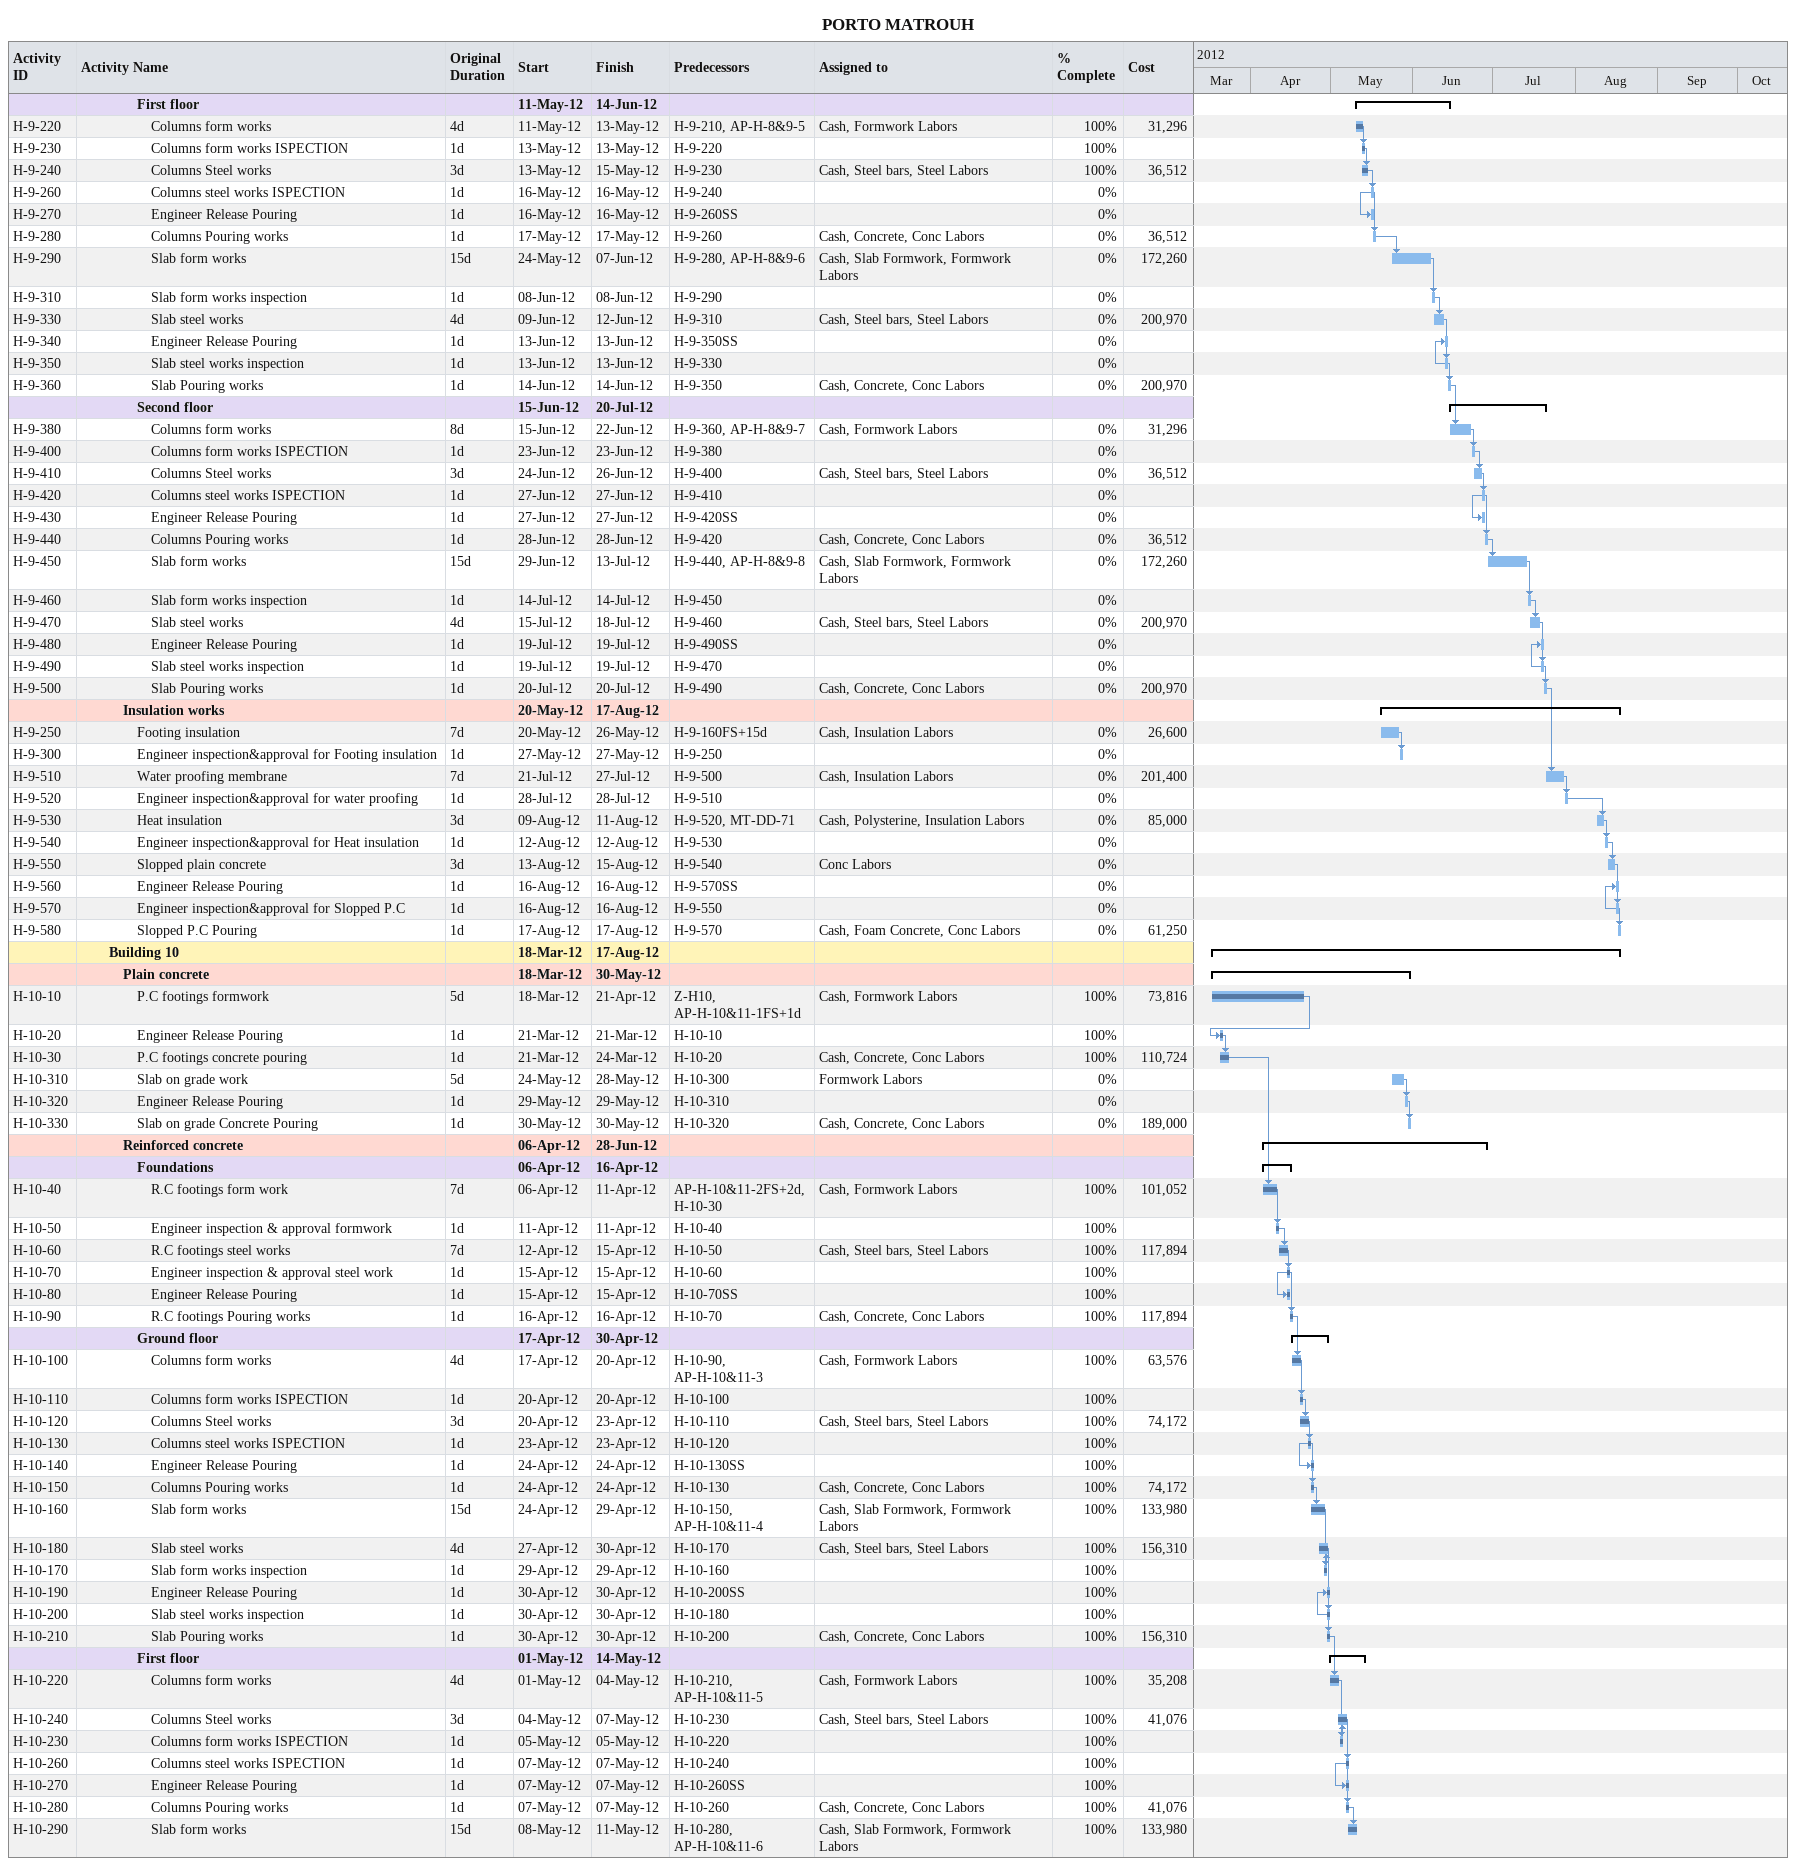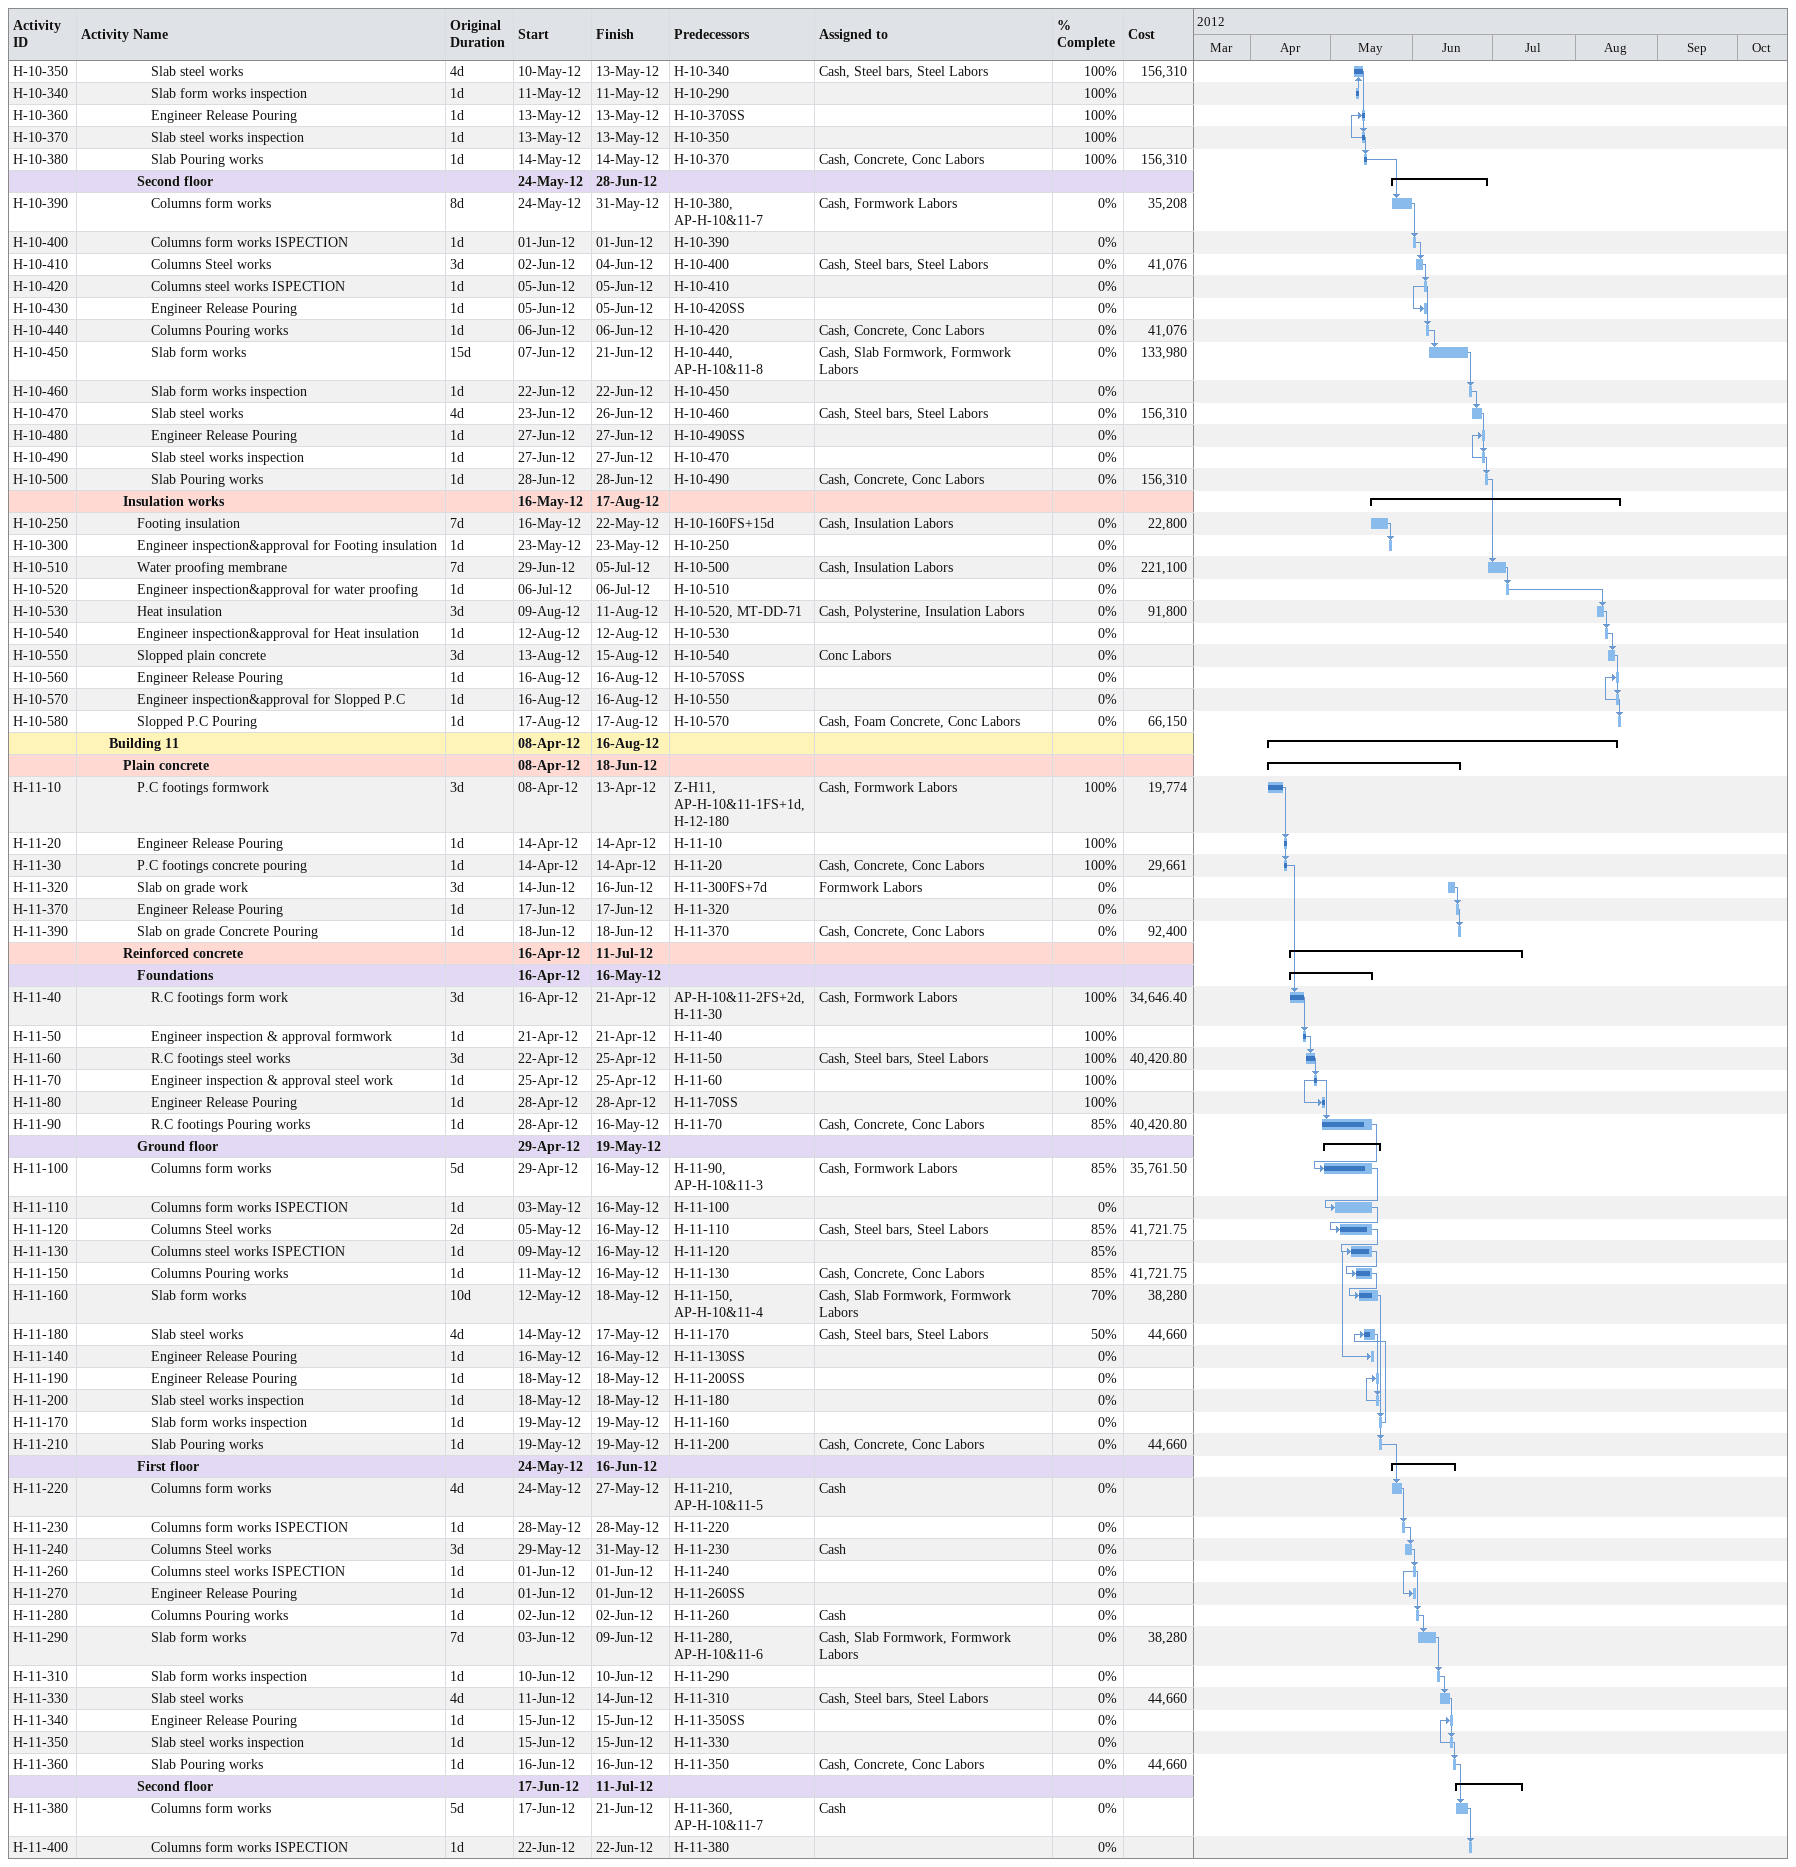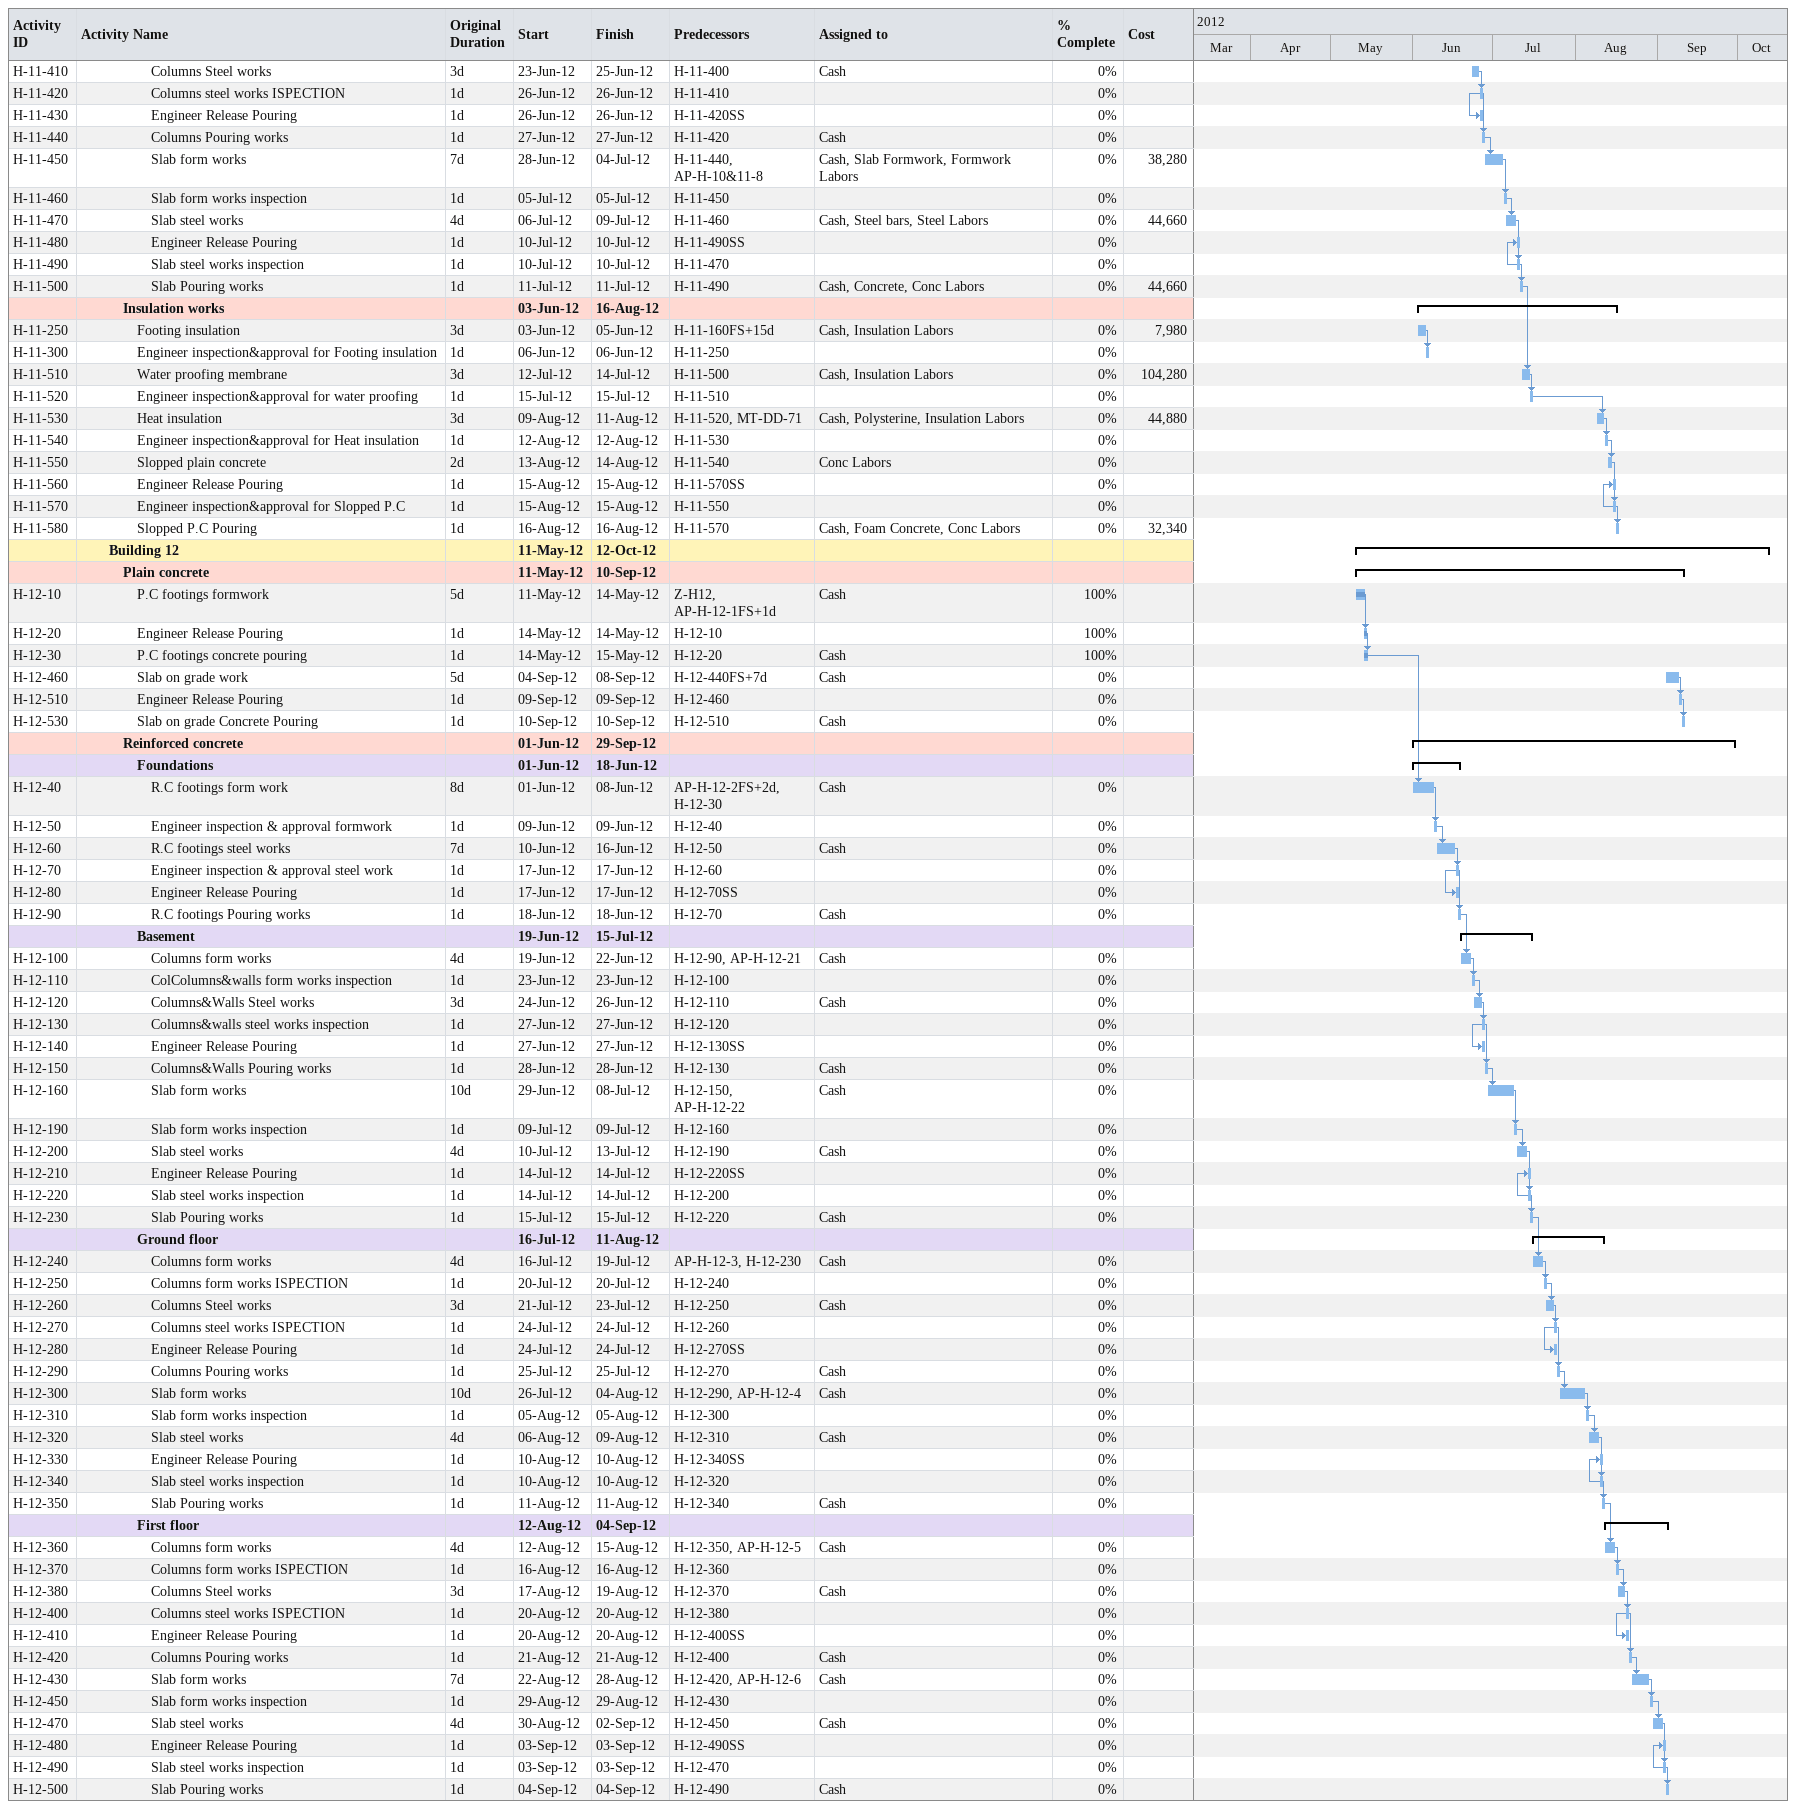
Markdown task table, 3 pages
PORTO MATROUH

| ID | Level | Task | Original duration | Start | Finish | Predecessors | Resources | % complete | Cost |
|---|---|---|---|---|---|---|---|---|---|
|  | 5 | **First floor** |  | 2012-05-11 | 2012-06-14 |  |  |  |  |
| H-9-220 | 6 | Columns form works | 4d | 2012-05-11 | 2012-05-13 | H-9-210, AP-H-8&9-5 | Cash, Formwork Labors | 100 | 31296 |
| H-9-230 | 6 | Columns form works ISPECTION | 1d | 2012-05-13 | 2012-05-13 | H-9-220 |  | 100 |  |
| H-9-240 | 6 | Columns Steel works | 3d | 2012-05-13 | 2012-05-15 | H-9-230 | Cash, Steel bars, Steel Labors | 100 | 36512 |
| H-9-260 | 6 | Columns steel works ISPECTION | 1d | 2012-05-16 | 2012-05-16 | H-9-240 |  | 0 |  |
| H-9-270 | 6 | Engineer Release Pouring | 1d | 2012-05-16 | 2012-05-16 | H-9-260SS |  | 0 |  |
| H-9-280 | 6 | Columns Pouring works | 1d | 2012-05-17 | 2012-05-17 | H-9-260 | Cash, Concrete, Conc Labors | 0 | 36512 |
| H-9-290 | 6 | Slab form works | 15d | 2012-05-24 | 2012-06-07 | H-9-280, AP-H-8&9-6 | Cash, Slab Formwork, Formwork Labors | 0 | 172260 |
| H-9-310 | 6 | Slab form works inspection | 1d | 2012-06-08 | 2012-06-08 | H-9-290 |  | 0 |  |
| H-9-330 | 6 | Slab steel works | 4d | 2012-06-09 | 2012-06-12 | H-9-310 | Cash, Steel bars, Steel Labors | 0 | 200970 |
| H-9-340 | 6 | Engineer Release Pouring | 1d | 2012-06-13 | 2012-06-13 | H-9-350SS |  | 0 |  |
| H-9-350 | 6 | Slab steel works inspection | 1d | 2012-06-13 | 2012-06-13 | H-9-330 |  | 0 |  |
| H-9-360 | 6 | Slab Pouring works | 1d | 2012-06-14 | 2012-06-14 | H-9-350 | Cash, Concrete, Conc Labors | 0 | 200970 |
|  | 5 | **Second floor** |  | 2012-06-15 | 2012-07-20 |  |  |  |  |
| H-9-380 | 6 | Columns form works | 8d | 2012-06-15 | 2012-06-22 | H-9-360, AP-H-8&9-7 | Cash, Formwork Labors | 0 | 31296 |
| H-9-400 | 6 | Columns form works ISPECTION | 1d | 2012-06-23 | 2012-06-23 | H-9-380 |  | 0 |  |
| H-9-410 | 6 | Columns Steel works | 3d | 2012-06-24 | 2012-06-26 | H-9-400 | Cash, Steel bars, Steel Labors | 0 | 36512 |
| H-9-420 | 6 | Columns steel works ISPECTION | 1d | 2012-06-27 | 2012-06-27 | H-9-410 |  | 0 |  |
| H-9-430 | 6 | Engineer Release Pouring | 1d | 2012-06-27 | 2012-06-27 | H-9-420SS |  | 0 |  |
| H-9-440 | 6 | Columns Pouring works | 1d | 2012-06-28 | 2012-06-28 | H-9-420 | Cash, Concrete, Conc Labors | 0 | 36512 |
| H-9-450 | 6 | Slab form works | 15d | 2012-06-29 | 2012-07-13 | H-9-440, AP-H-8&9-8 | Cash, Slab Formwork, Formwork Labors | 0 | 172260 |
| H-9-460 | 6 | Slab form works inspection | 1d | 2012-07-14 | 2012-07-14 | H-9-450 |  | 0 |  |
| H-9-470 | 6 | Slab steel works | 4d | 2012-07-15 | 2012-07-18 | H-9-460 | Cash, Steel bars, Steel Labors | 0 | 200970 |
| H-9-480 | 6 | Engineer Release Pouring | 1d | 2012-07-19 | 2012-07-19 | H-9-490SS |  | 0 |  |
| H-9-490 | 6 | Slab steel works inspection | 1d | 2012-07-19 | 2012-07-19 | H-9-470 |  | 0 |  |
| H-9-500 | 6 | Slab Pouring works | 1d | 2012-07-20 | 2012-07-20 | H-9-490 | Cash, Concrete, Conc Labors | 0 | 200970 |
|  | 4 | **Insulation works** |  | 2012-05-20 | 2012-08-17 |  |  |  |  |
| H-9-250 | 5 | Footing insulation | 7d | 2012-05-20 | 2012-05-26 | H-9-160FS+15d | Cash, Insulation Labors | 0 | 26600 |
| H-9-300 | 5 | Engineer inspection&approval for Footing insulation | 1d | 2012-05-27 | 2012-05-27 | H-9-250 |  | 0 |  |
| H-9-510 | 5 | Water proofing membrane | 7d | 2012-07-21 | 2012-07-27 | H-9-500 | Cash, Insulation Labors | 0 | 201400 |
| H-9-520 | 5 | Engineer inspection&approval for water proofing | 1d | 2012-07-28 | 2012-07-28 | H-9-510 |  | 0 |  |
| H-9-530 | 5 | Heat insulation | 3d | 2012-08-09 | 2012-08-11 | H-9-520, MT-DD-71 | Cash, Polysterine, Insulation Labors | 0 | 85000 |
| H-9-540 | 5 | Engineer inspection&approval for Heat insulation | 1d | 2012-08-12 | 2012-08-12 | H-9-530 |  | 0 |  |
| H-9-550 | 5 | Slopped plain concrete | 3d | 2012-08-13 | 2012-08-15 | H-9-540 | Conc Labors | 0 |  |
| H-9-560 | 5 | Engineer Release Pouring | 1d | 2012-08-16 | 2012-08-16 | H-9-570SS |  | 0 |  |
| H-9-570 | 5 | Engineer inspection&approval for Slopped P.C | 1d | 2012-08-16 | 2012-08-16 | H-9-550 |  | 0 |  |
| H-9-580 | 5 | Slopped P.C Pouring | 1d | 2012-08-17 | 2012-08-17 | H-9-570 | Cash, Foam Concrete, Conc Labors | 0 | 61250 |
|  | 3 | **Building 10** |  | 2012-03-18 | 2012-08-17 |  |  |  |  |
|  | 4 | **Plain concrete** |  | 2012-03-18 | 2012-05-30 |  |  |  |  |
| H-10-10 | 5 | P.C footings formwork | 5d | 2012-03-18 | 2012-04-21 | Z-H10, AP-H-10&11-1FS+1d | Cash, Formwork Labors | 100 | 73816 |
| H-10-20 | 5 | Engineer Release Pouring | 1d | 2012-03-21 | 2012-03-21 | H-10-10 |  | 100 |  |
| H-10-30 | 5 | P.C footings concrete pouring | 1d | 2012-03-21 | 2012-03-24 | H-10-20 | Cash, Concrete, Conc Labors | 100 | 110724 |
| H-10-310 | 5 | Slab on grade work | 5d | 2012-05-24 | 2012-05-28 | H-10-300 | Formwork Labors | 0 |  |
| H-10-320 | 5 | Engineer Release Pouring | 1d | 2012-05-29 | 2012-05-29 | H-10-310 |  | 0 |  |
| H-10-330 | 5 | Slab on grade Concrete Pouring | 1d | 2012-05-30 | 2012-05-30 | H-10-320 | Cash, Concrete, Conc Labors | 0 | 189000 |
|  | 4 | **Reinforced concrete** |  | 2012-04-06 | 2012-06-28 |  |  |  |  |
|  | 5 | **Foundations** |  | 2012-04-06 | 2012-04-16 |  |  |  |  |
| H-10-40 | 6 | R.C footings form work | 7d | 2012-04-06 | 2012-04-11 | AP-H-10&11-2FS+2d, H-10-30 | Cash, Formwork Labors | 100 | 101052 |
| H-10-50 | 6 | Engineer inspection & approval formwork | 1d | 2012-04-11 | 2012-04-11 | H-10-40 |  | 100 |  |
| H-10-60 | 6 | R.C footings steel works | 7d | 2012-04-12 | 2012-04-15 | H-10-50 | Cash, Steel bars, Steel Labors | 100 | 117894 |
| H-10-70 | 6 | Engineer inspection & approval steel work | 1d | 2012-04-15 | 2012-04-15 | H-10-60 |  | 100 |  |
| H-10-80 | 6 | Engineer Release Pouring | 1d | 2012-04-15 | 2012-04-15 | H-10-70SS |  | 100 |  |
| H-10-90 | 6 | R.C footings Pouring works | 1d | 2012-04-16 | 2012-04-16 | H-10-70 | Cash, Concrete, Conc Labors | 100 | 117894 |
|  | 5 | **Ground floor** |  | 2012-04-17 | 2012-04-30 |  |  |  |  |
| H-10-100 | 6 | Columns form works | 4d | 2012-04-17 | 2012-04-20 | H-10-90, AP-H-10&11-3 | Cash, Formwork Labors | 100 | 63576 |
| H-10-110 | 6 | Columns form works ISPECTION | 1d | 2012-04-20 | 2012-04-20 | H-10-100 |  | 100 |  |
| H-10-120 | 6 | Columns Steel works | 3d | 2012-04-20 | 2012-04-23 | H-10-110 | Cash, Steel bars, Steel Labors | 100 | 74172 |
| H-10-130 | 6 | Columns steel works ISPECTION | 1d | 2012-04-23 | 2012-04-23 | H-10-120 |  | 100 |  |
| H-10-140 | 6 | Engineer Release Pouring | 1d | 2012-04-24 | 2012-04-24 | H-10-130SS |  | 100 |  |
| H-10-150 | 6 | Columns Pouring works | 1d | 2012-04-24 | 2012-04-24 | H-10-130 | Cash, Concrete, Conc Labors | 100 | 74172 |
| H-10-160 | 6 | Slab form works | 15d | 2012-04-24 | 2012-04-29 | H-10-150, AP-H-10&11-4 | Cash, Slab Formwork, Formwork Labors | 100 | 133980 |
| H-10-180 | 6 | Slab steel works | 4d | 2012-04-27 | 2012-04-30 | H-10-170 | Cash, Steel bars, Steel Labors | 100 | 156310 |
| H-10-170 | 6 | Slab form works inspection | 1d | 2012-04-29 | 2012-04-29 | H-10-160 |  | 100 |  |
| H-10-190 | 6 | Engineer Release Pouring | 1d | 2012-04-30 | 2012-04-30 | H-10-200SS |  | 100 |  |
| H-10-200 | 6 | Slab steel works inspection | 1d | 2012-04-30 | 2012-04-30 | H-10-180 |  | 100 |  |
| H-10-210 | 6 | Slab Pouring works | 1d | 2012-04-30 | 2012-04-30 | H-10-200 | Cash, Concrete, Conc Labors | 100 | 156310 |
|  | 5 | **First floor** |  | 2012-05-01 | 2012-05-14 |  |  |  |  |
| H-10-220 | 6 | Columns form works | 4d | 2012-05-01 | 2012-05-04 | H-10-210, AP-H-10&11-5 | Cash, Formwork Labors | 100 | 35208 |
| H-10-240 | 6 | Columns Steel works | 3d | 2012-05-04 | 2012-05-07 | H-10-230 | Cash, Steel bars, Steel Labors | 100 | 41076 |
| H-10-230 | 6 | Columns form works ISPECTION | 1d | 2012-05-05 | 2012-05-05 | H-10-220 |  | 100 |  |
| H-10-260 | 6 | Columns steel works ISPECTION | 1d | 2012-05-07 | 2012-05-07 | H-10-240 |  | 100 |  |
| H-10-270 | 6 | Engineer Release Pouring | 1d | 2012-05-07 | 2012-05-07 | H-10-260SS |  | 100 |  |
| H-10-280 | 6 | Columns Pouring works | 1d | 2012-05-07 | 2012-05-07 | H-10-260 | Cash, Concrete, Conc Labors | 100 | 41076 |
| H-10-290 | 6 | Slab form works | 15d | 2012-05-08 | 2012-05-11 | H-10-280, AP-H-10&11-6 | Cash, Slab Formwork, Formwork Labors | 100 | 133980 |
| H-10-350 | 6 | Slab steel works | 4d | 2012-05-10 | 2012-05-13 | H-10-340 | Cash, Steel bars, Steel Labors | 100 | 156310 |
| H-10-340 | 6 | Slab form works inspection | 1d | 2012-05-11 | 2012-05-11 | H-10-290 |  | 100 |  |
| H-10-360 | 6 | Engineer Release Pouring | 1d | 2012-05-13 | 2012-05-13 | H-10-370SS |  | 100 |  |
| H-10-370 | 6 | Slab steel works inspection | 1d | 2012-05-13 | 2012-05-13 | H-10-350 |  | 100 |  |
| H-10-380 | 6 | Slab Pouring works | 1d | 2012-05-14 | 2012-05-14 | H-10-370 | Cash, Concrete, Conc Labors | 100 | 156310 |
|  | 5 | **Second floor** |  | 2012-05-24 | 2012-06-28 |  |  |  |  |
| H-10-390 | 6 | Columns form works | 8d | 2012-05-24 | 2012-05-31 | H-10-380, AP-H-10&11-7 | Cash, Formwork Labors | 0 | 35208 |
| H-10-400 | 6 | Columns form works ISPECTION | 1d | 2012-06-01 | 2012-06-01 | H-10-390 |  | 0 |  |
| H-10-410 | 6 | Columns Steel works | 3d | 2012-06-02 | 2012-06-04 | H-10-400 | Cash, Steel bars, Steel Labors | 0 | 41076 |
| H-10-420 | 6 | Columns steel works ISPECTION | 1d | 2012-06-05 | 2012-06-05 | H-10-410 |  | 0 |  |
| H-10-430 | 6 | Engineer Release Pouring | 1d | 2012-06-05 | 2012-06-05 | H-10-420SS |  | 0 |  |
| H-10-440 | 6 | Columns Pouring works | 1d | 2012-06-06 | 2012-06-06 | H-10-420 | Cash, Concrete, Conc Labors | 0 | 41076 |
| H-10-450 | 6 | Slab form works | 15d | 2012-06-07 | 2012-06-21 | H-10-440, AP-H-10&11-8 | Cash, Slab Formwork, Formwork Labors | 0 | 133980 |
| H-10-460 | 6 | Slab form works inspection | 1d | 2012-06-22 | 2012-06-22 | H-10-450 |  | 0 |  |
| H-10-470 | 6 | Slab steel works | 4d | 2012-06-23 | 2012-06-26 | H-10-460 | Cash, Steel bars, Steel Labors | 0 | 156310 |
| H-10-480 | 6 | Engineer Release Pouring | 1d | 2012-06-27 | 2012-06-27 | H-10-490SS |  | 0 |  |
| H-10-490 | 6 | Slab steel works inspection | 1d | 2012-06-27 | 2012-06-27 | H-10-470 |  | 0 |  |
| H-10-500 | 6 | Slab Pouring works | 1d | 2012-06-28 | 2012-06-28 | H-10-490 | Cash, Concrete, Conc Labors | 0 | 156310 |
|  | 4 | **Insulation works** |  | 2012-05-16 | 2012-08-17 |  |  |  |  |
| H-10-250 | 5 | Footing insulation | 7d | 2012-05-16 | 2012-05-22 | H-10-160FS+15d | Cash, Insulation Labors | 0 | 22800 |
| H-10-300 | 5 | Engineer inspection&approval for Footing insulation | 1d | 2012-05-23 | 2012-05-23 | H-10-250 |  | 0 |  |
| H-10-510 | 5 | Water proofing membrane | 7d | 2012-06-29 | 2012-07-05 | H-10-500 | Cash, Insulation Labors | 0 | 221100 |
| H-10-520 | 5 | Engineer inspection&approval for water proofing | 1d | 2012-07-06 | 2012-07-06 | H-10-510 |  | 0 |  |
| H-10-530 | 5 | Heat insulation | 3d | 2012-08-09 | 2012-08-11 | H-10-520, MT-DD-71 | Cash, Polysterine, Insulation Labors | 0 | 91800 |
| H-10-540 | 5 | Engineer inspection&approval for Heat insulation | 1d | 2012-08-12 | 2012-08-12 | H-10-530 |  | 0 |  |
| H-10-550 | 5 | Slopped plain concrete | 3d | 2012-08-13 | 2012-08-15 | H-10-540 | Conc Labors | 0 |  |
| H-10-560 | 5 | Engineer Release Pouring | 1d | 2012-08-16 | 2012-08-16 | H-10-570SS |  | 0 |  |
| H-10-570 | 5 | Engineer inspection&approval for Slopped P.C | 1d | 2012-08-16 | 2012-08-16 | H-10-550 |  | 0 |  |
| H-10-580 | 5 | Slopped P.C Pouring | 1d | 2012-08-17 | 2012-08-17 | H-10-570 | Cash, Foam Concrete, Conc Labors | 0 | 66150 |
|  | 3 | **Building 11** |  | 2012-04-08 | 2012-08-16 |  |  |  |  |
|  | 4 | **Plain concrete** |  | 2012-04-08 | 2012-06-18 |  |  |  |  |
| H-11-10 | 5 | P.C footings formwork | 3d | 2012-04-08 | 2012-04-13 | Z-H11, AP-H-10&11-1FS+1d, H-12-180 | Cash, Formwork Labors | 100 | 19774 |
| H-11-20 | 5 | Engineer Release Pouring | 1d | 2012-04-14 | 2012-04-14 | H-11-10 |  | 100 |  |
| H-11-30 | 5 | P.C footings concrete pouring | 1d | 2012-04-14 | 2012-04-14 | H-11-20 | Cash, Concrete, Conc Labors | 100 | 29661 |
| H-11-320 | 5 | Slab on grade work | 3d | 2012-06-14 | 2012-06-16 | H-11-300FS+7d | Formwork Labors | 0 |  |
| H-11-370 | 5 | Engineer Release Pouring | 1d | 2012-06-17 | 2012-06-17 | H-11-320 |  | 0 |  |
| H-11-390 | 5 | Slab on grade Concrete Pouring | 1d | 2012-06-18 | 2012-06-18 | H-11-370 | Cash, Concrete, Conc Labors | 0 | 92400 |
|  | 4 | **Reinforced concrete** |  | 2012-04-16 | 2012-07-11 |  |  |  |  |
|  | 5 | **Foundations** |  | 2012-04-16 | 2012-05-16 |  |  |  |  |
| H-11-40 | 6 | R.C footings form work | 3d | 2012-04-16 | 2012-04-21 | AP-H-10&11-2FS+2d, H-11-30 | Cash, Formwork Labors | 100 | 34646.40 |
| H-11-50 | 6 | Engineer inspection & approval formwork | 1d | 2012-04-21 | 2012-04-21 | H-11-40 |  | 100 |  |
| H-11-60 | 6 | R.C footings steel works | 3d | 2012-04-22 | 2012-04-25 | H-11-50 | Cash, Steel bars, Steel Labors | 100 | 40420.80 |
| H-11-70 | 6 | Engineer inspection & approval steel work | 1d | 2012-04-25 | 2012-04-25 | H-11-60 |  | 100 |  |
| H-11-80 | 6 | Engineer Release Pouring | 1d | 2012-04-28 | 2012-04-28 | H-11-70SS |  | 100 |  |
| H-11-90 | 6 | R.C footings Pouring works | 1d | 2012-04-28 | 2012-05-16 | H-11-70 | Cash, Concrete, Conc Labors | 85 | 40420.80 |
|  | 5 | **Ground floor** |  | 2012-04-29 | 2012-05-19 |  |  |  |  |
| H-11-100 | 6 | Columns form works | 5d | 2012-04-29 | 2012-05-16 | H-11-90, AP-H-10&11-3 | Cash, Formwork Labors | 85 | 35761.50 |
| H-11-110 | 6 | Columns form works ISPECTION | 1d | 2012-05-03 | 2012-05-16 | H-11-100 |  | 0 |  |
| H-11-120 | 6 | Columns Steel works | 2d | 2012-05-05 | 2012-05-16 | H-11-110 | Cash, Steel bars, Steel Labors | 85 | 41721.75 |
| H-11-130 | 6 | Columns steel works ISPECTION | 1d | 2012-05-09 | 2012-05-16 | H-11-120 |  | 85 |  |
| H-11-150 | 6 | Columns Pouring works | 1d | 2012-05-11 | 2012-05-16 | H-11-130 | Cash, Concrete, Conc Labors | 85 | 41721.75 |
| H-11-160 | 6 | Slab form works | 10d | 2012-05-12 | 2012-05-18 | H-11-150, AP-H-10&11-4 | Cash, Slab Formwork, Formwork Labors | 70 | 38280 |
| H-11-180 | 6 | Slab steel works | 4d | 2012-05-14 | 2012-05-17 | H-11-170 | Cash, Steel bars, Steel Labors | 50 | 44660 |
| H-11-140 | 6 | Engineer Release Pouring | 1d | 2012-05-16 | 2012-05-16 | H-11-130SS |  | 0 |  |
| H-11-190 | 6 | Engineer Release Pouring | 1d | 2012-05-18 | 2012-05-18 | H-11-200SS |  | 0 |  |
| H-11-200 | 6 | Slab steel works inspection | 1d | 2012-05-18 | 2012-05-18 | H-11-180 |  | 0 |  |
| H-11-170 | 6 | Slab form works inspection | 1d | 2012-05-19 | 2012-05-19 | H-11-160 |  | 0 |  |
| H-11-210 | 6 | Slab Pouring works | 1d | 2012-05-19 | 2012-05-19 | H-11-200 | Cash, Concrete, Conc Labors | 0 | 44660 |
|  | 5 | **First floor** |  | 2012-05-24 | 2012-06-16 |  |  |  |  |
| H-11-220 | 6 | Columns form works | 4d | 2012-05-24 | 2012-05-27 | H-11-210, AP-H-10&11-5 | Cash | 0 |  |
| H-11-230 | 6 | Columns form works ISPECTION | 1d | 2012-05-28 | 2012-05-28 | H-11-220 |  | 0 |  |
| H-11-240 | 6 | Columns Steel works | 3d | 2012-05-29 | 2012-05-31 | H-11-230 | Cash | 0 |  |
| H-11-260 | 6 | Columns steel works ISPECTION | 1d | 2012-06-01 | 2012-06-01 | H-11-240 |  | 0 |  |
| H-11-270 | 6 | Engineer Release Pouring | 1d | 2012-06-01 | 2012-06-01 | H-11-260SS |  | 0 |  |
| H-11-280 | 6 | Columns Pouring works | 1d | 2012-06-02 | 2012-06-02 | H-11-260 | Cash | 0 |  |
| H-11-290 | 6 | Slab form works | 7d | 2012-06-03 | 2012-06-09 | H-11-280, AP-H-10&11-6 | Cash, Slab Formwork, Formwork Labors | 0 | 38280 |
| H-11-310 | 6 | Slab form works inspection | 1d | 2012-06-10 | 2012-06-10 | H-11-290 |  | 0 |  |
| H-11-330 | 6 | Slab steel works | 4d | 2012-06-11 | 2012-06-14 | H-11-310 | Cash, Steel bars, Steel Labors | 0 | 44660 |
| H-11-340 | 6 | Engineer Release Pouring | 1d | 2012-06-15 | 2012-06-15 | H-11-350SS |  | 0 |  |
| H-11-350 | 6 | Slab steel works inspection | 1d | 2012-06-15 | 2012-06-15 | H-11-330 |  | 0 |  |
| H-11-360 | 6 | Slab Pouring works | 1d | 2012-06-16 | 2012-06-16 | H-11-350 | Cash, Concrete, Conc Labors | 0 | 44660 |
|  | 5 | **Second floor** |  | 2012-06-17 | 2012-07-11 |  |  |  |  |
| H-11-380 | 6 | Columns form works | 5d | 2012-06-17 | 2012-06-21 | H-11-360, AP-H-10&11-7 | Cash | 0 |  |
| H-11-400 | 6 | Columns form works ISPECTION | 1d | 2012-06-22 | 2012-06-22 | H-11-380 |  | 0 |  |
| H-11-410 | 6 | Columns Steel works | 3d | 2012-06-23 | 2012-06-25 | H-11-400 | Cash | 0 |  |
| H-11-420 | 6 | Columns steel works ISPECTION | 1d | 2012-06-26 | 2012-06-26 | H-11-410 |  | 0 |  |
| H-11-430 | 6 | Engineer Release Pouring | 1d | 2012-06-26 | 2012-06-26 | H-11-420SS |  | 0 |  |
| H-11-440 | 6 | Columns Pouring works | 1d | 2012-06-27 | 2012-06-27 | H-11-420 | Cash | 0 |  |
| H-11-450 | 6 | Slab form works | 7d | 2012-06-28 | 2012-07-04 | H-11-440, AP-H-10&11-8 | Cash, Slab Formwork, Formwork Labors | 0 | 38280 |
| H-11-460 | 6 | Slab form works inspection | 1d | 2012-07-05 | 2012-07-05 | H-11-450 |  | 0 |  |
| H-11-470 | 6 | Slab steel works | 4d | 2012-07-06 | 2012-07-09 | H-11-460 | Cash, Steel bars, Steel Labors | 0 | 44660 |
| H-11-480 | 6 | Engineer Release Pouring | 1d | 2012-07-10 | 2012-07-10 | H-11-490SS |  | 0 |  |
| H-11-490 | 6 | Slab steel works inspection | 1d | 2012-07-10 | 2012-07-10 | H-11-470 |  | 0 |  |
| H-11-500 | 6 | Slab Pouring works | 1d | 2012-07-11 | 2012-07-11 | H-11-490 | Cash, Concrete, Conc Labors | 0 | 44660 |
|  | 4 | **Insulation works** |  | 2012-06-03 | 2012-08-16 |  |  |  |  |
| H-11-250 | 5 | Footing insulation | 3d | 2012-06-03 | 2012-06-05 | H-11-160FS+15d | Cash, Insulation Labors | 0 | 7980 |
| H-11-300 | 5 | Engineer inspection&approval for Footing insulation | 1d | 2012-06-06 | 2012-06-06 | H-11-250 |  | 0 |  |
| H-11-510 | 5 | Water proofing membrane | 3d | 2012-07-12 | 2012-07-14 | H-11-500 | Cash, Insulation Labors | 0 | 104280 |
| H-11-520 | 5 | Engineer inspection&approval for water proofing | 1d | 2012-07-15 | 2012-07-15 | H-11-510 |  | 0 |  |
| H-11-530 | 5 | Heat insulation | 3d | 2012-08-09 | 2012-08-11 | H-11-520, MT-DD-71 | Cash, Polysterine, Insulation Labors | 0 | 44880 |
| H-11-540 | 5 | Engineer inspection&approval for Heat insulation | 1d | 2012-08-12 | 2012-08-12 | H-11-530 |  | 0 |  |
| H-11-550 | 5 | Slopped plain concrete | 2d | 2012-08-13 | 2012-08-14 | H-11-540 | Conc Labors | 0 |  |
| H-11-560 | 5 | Engineer Release Pouring | 1d | 2012-08-15 | 2012-08-15 | H-11-570SS |  | 0 |  |
| H-11-570 | 5 | Engineer inspection&approval for Slopped P.C | 1d | 2012-08-15 | 2012-08-15 | H-11-550 |  | 0 |  |
| H-11-580 | 5 | Slopped P.C Pouring | 1d | 2012-08-16 | 2012-08-16 | H-11-570 | Cash, Foam Concrete, Conc Labors | 0 | 32340 |
|  | 3 | **Building 12** |  | 2012-05-11 | 2012-10-12 |  |  |  |  |
|  | 4 | **Plain concrete** |  | 2012-05-11 | 2012-09-10 |  |  |  |  |
| H-12-10 | 5 | P.C footings formwork | 5d | 2012-05-11 | 2012-05-14 | Z-H12, AP-H-12-1FS+1d | Cash | 100 |  |
| H-12-20 | 5 | Engineer Release Pouring | 1d | 2012-05-14 | 2012-05-14 | H-12-10 |  | 100 |  |
| H-12-30 | 5 | P.C footings concrete pouring | 1d | 2012-05-14 | 2012-05-15 | H-12-20 | Cash | 100 |  |
| H-12-460 | 5 | Slab on grade work | 5d | 2012-09-04 | 2012-09-08 | H-12-440FS+7d | Cash | 0 |  |
| H-12-510 | 5 | Engineer Release Pouring | 1d | 2012-09-09 | 2012-09-09 | H-12-460 |  | 0 |  |
| H-12-530 | 5 | Slab on grade Concrete Pouring | 1d | 2012-09-10 | 2012-09-10 | H-12-510 | Cash | 0 |  |
|  | 4 | **Reinforced concrete** |  | 2012-06-01 | 2012-09-29 |  |  |  |  |
|  | 5 | **Foundations** |  | 2012-06-01 | 2012-06-18 |  |  |  |  |
| H-12-40 | 6 | R.C footings form work | 8d | 2012-06-01 | 2012-06-08 | AP-H-12-2FS+2d, H-12-30 | Cash | 0 |  |
| H-12-50 | 6 | Engineer inspection & approval formwork | 1d | 2012-06-09 | 2012-06-09 | H-12-40 |  | 0 |  |
| H-12-60 | 6 | R.C footings steel works | 7d | 2012-06-10 | 2012-06-16 | H-12-50 | Cash | 0 |  |
| H-12-70 | 6 | Engineer inspection & approval steel work | 1d | 2012-06-17 | 2012-06-17 | H-12-60 |  | 0 |  |
| H-12-80 | 6 | Engineer Release Pouring | 1d | 2012-06-17 | 2012-06-17 | H-12-70SS |  | 0 |  |
| H-12-90 | 6 | R.C footings Pouring works | 1d | 2012-06-18 | 2012-06-18 | H-12-70 | Cash | 0 |  |
|  | 5 | **Basement** |  | 2012-06-19 | 2012-07-15 |  |  |  |  |
| H-12-100 | 6 | Columns form works | 4d | 2012-06-19 | 2012-06-22 | H-12-90, AP-H-12-21 | Cash | 0 |  |
| H-12-110 | 6 | ColColumns&walls form works inspection | 1d | 2012-06-23 | 2012-06-23 | H-12-100 |  | 0 |  |
| H-12-120 | 6 | Columns&Walls Steel works | 3d | 2012-06-24 | 2012-06-26 | H-12-110 | Cash | 0 |  |
| H-12-130 | 6 | Columns&walls steel works inspection | 1d | 2012-06-27 | 2012-06-27 | H-12-120 |  | 0 |  |
| H-12-140 | 6 | Engineer Release Pouring | 1d | 2012-06-27 | 2012-06-27 | H-12-130SS |  | 0 |  |
| H-12-150 | 6 | Columns&Walls Pouring works | 1d | 2012-06-28 | 2012-06-28 | H-12-130 | Cash | 0 |  |
| H-12-160 | 6 | Slab form works | 10d | 2012-06-29 | 2012-07-08 | H-12-150, AP-H-12-22 | Cash | 0 |  |
| H-12-190 | 6 | Slab form works inspection | 1d | 2012-07-09 | 2012-07-09 | H-12-160 |  | 0 |  |
| H-12-200 | 6 | Slab steel works | 4d | 2012-07-10 | 2012-07-13 | H-12-190 | Cash | 0 |  |
| H-12-210 | 6 | Engineer Release Pouring | 1d | 2012-07-14 | 2012-07-14 | H-12-220SS |  | 0 |  |
| H-12-220 | 6 | Slab steel works inspection | 1d | 2012-07-14 | 2012-07-14 | H-12-200 |  | 0 |  |
| H-12-230 | 6 | Slab Pouring works | 1d | 2012-07-15 | 2012-07-15 | H-12-220 | Cash | 0 |  |
|  | 5 | **Ground floor** |  | 2012-07-16 | 2012-08-11 |  |  |  |  |
| H-12-240 | 6 | Columns form works | 4d | 2012-07-16 | 2012-07-19 | AP-H-12-3, H-12-230 | Cash | 0 |  |
| H-12-250 | 6 | Columns form works ISPECTION | 1d | 2012-07-20 | 2012-07-20 | H-12-240 |  | 0 |  |
| H-12-260 | 6 | Columns Steel works | 3d | 2012-07-21 | 2012-07-23 | H-12-250 | Cash | 0 |  |
| H-12-270 | 6 | Columns steel works ISPECTION | 1d | 2012-07-24 | 2012-07-24 | H-12-260 |  | 0 |  |
| H-12-280 | 6 | Engineer Release Pouring | 1d | 2012-07-24 | 2012-07-24 | H-12-270SS |  | 0 |  |
| H-12-290 | 6 | Columns Pouring works | 1d | 2012-07-25 | 2012-07-25 | H-12-270 | Cash | 0 |  |
| H-12-300 | 6 | Slab form works | 10d | 2012-07-26 | 2012-08-04 | H-12-290, AP-H-12-4 | Cash | 0 |  |
| H-12-310 | 6 | Slab form works inspection | 1d | 2012-08-05 | 2012-08-05 | H-12-300 |  | 0 |  |
| H-12-320 | 6 | Slab steel works | 4d | 2012-08-06 | 2012-08-09 | H-12-310 | Cash | 0 |  |
| H-12-330 | 6 | Engineer Release Pouring | 1d | 2012-08-10 | 2012-08-10 | H-12-340SS |  | 0 |  |
| H-12-340 | 6 | Slab steel works inspection | 1d | 2012-08-10 | 2012-08-10 | H-12-320 |  | 0 |  |
| H-12-350 | 6 | Slab Pouring works | 1d | 2012-08-11 | 2012-08-11 | H-12-340 | Cash | 0 |  |
|  | 5 | **First floor** |  | 2012-08-12 | 2012-09-04 |  |  |  |  |
| H-12-360 | 6 | Columns form works | 4d | 2012-08-12 | 2012-08-15 | H-12-350, AP-H-12-5 | Cash | 0 |  |
| H-12-370 | 6 | Columns form works ISPECTION | 1d | 2012-08-16 | 2012-08-16 | H-12-360 |  | 0 |  |
| H-12-380 | 6 | Columns Steel works | 3d | 2012-08-17 | 2012-08-19 | H-12-370 | Cash | 0 |  |
| H-12-400 | 6 | Columns steel works ISPECTION | 1d | 2012-08-20 | 2012-08-20 | H-12-380 |  | 0 |  |
| H-12-410 | 6 | Engineer Release Pouring | 1d | 2012-08-20 | 2012-08-20 | H-12-400SS |  | 0 |  |
| H-12-420 | 6 | Columns Pouring works | 1d | 2012-08-21 | 2012-08-21 | H-12-400 | Cash | 0 |  |
| H-12-430 | 6 | Slab form works | 7d | 2012-08-22 | 2012-08-28 | H-12-420, AP-H-12-6 | Cash | 0 |  |
| H-12-450 | 6 | Slab form works inspection | 1d | 2012-08-29 | 2012-08-29 | H-12-430 |  | 0 |  |
| H-12-470 | 6 | Slab steel works | 4d | 2012-08-30 | 2012-09-02 | H-12-450 | Cash | 0 |  |
| H-12-480 | 6 | Engineer Release Pouring | 1d | 2012-09-03 | 2012-09-03 | H-12-490SS |  | 0 |  |
| H-12-490 | 6 | Slab steel works inspection | 1d | 2012-09-03 | 2012-09-03 | H-12-470 |  | 0 |  |
| H-12-500 | 6 | Slab Pouring works | 1d | 2012-09-04 | 2012-09-04 | H-12-490 | Cash | 0 |  |
